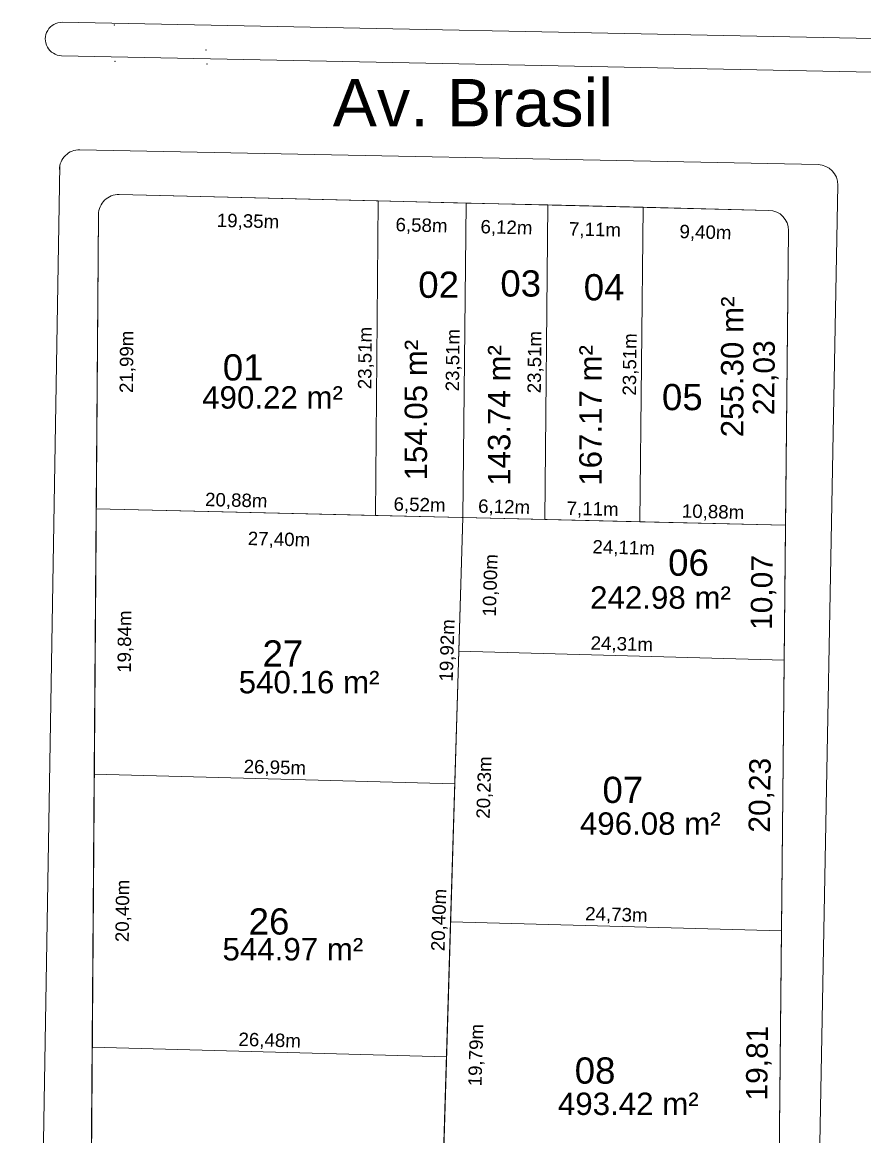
# Model space of a CAD drawing. Header units: metres. Extents: x 3808 to 8215, y 2374 to 6187.
# Drawn here: x 5024.4 to 5087.4, y 4896.1 to 4979.3 of the extents above; entities that cross this region are included whole.
import ezdxf
from ezdxf.enums import TextEntityAlignment as Align

# ---------------------------------------------------------------- set-up
doc = ezdxf.new("R2010")
doc.units = ezdxf.units.M
for name, color, linetype in [('Areas Lotes', 1, 'Continuous'), ('Calçada', 8, 'Continuous'), ('COTAS', 7, 'Continuous'), ('Lote', 7, 'Continuous'), ('Nome das Ruas', 7, 'Continuous'), ('Nº Lote', 7, 'Continuous'), ('quadras', 7, 'Continuous')]:
    doc.layers.add(name, color=color, linetype=linetype)
doc.layers.add('MEIO FIO', color=8, linetype='Continuous', lineweight=30)
doc.styles.add('Arial', font='arial.ttf')
doc.dimstyles.new('Copy(2) of ISO-25', dxfattribs={"dimtxt": 1, "dimasz": 2.5, "dimexe": 1.25, "dimexo": 0.625, "dimgap": 0.2, "dimtad": 1, "dimtoh": 1, "dimlfac": 1, "dimzin": 1, "dimtxsty": 'Arial', "dimblk": 'NONE', "dimcen": 0, "dimse1": 1, "dimse2": 1, "dimsd1": 1, "dimsd2": 1, "dimclrt": 256, "dimaunit": 1, "dimadec": 3, "dimazin": 0, "dimtfac": 1, "dimtmove": 0, "dimatfit": 3, "dimldrblk": 'NONE', "dimfxl": 1, "dimtolj": 1, "dimtzin": 0, "dimarcsym": 0})
doc.dimstyles.new('COTA 2', dxfattribs={"dimtxt": 1.9, "dimasz": 2.5, "dimexe": 1.25, "dimexo": 0.625, "dimtad": 1, "dimlfac": 1, "dimzin": 1, "dimtxsty": 'Arial', "dimcen": 2.5, "dimse1": 1, "dimse2": 1, "dimsd1": 1, "dimsd2": 1, "dimclrt": 7, "dimadec": 0, "dimazin": 0, "dimtfac": 1, "dimtmove": 0, "dimatfit": 3, "dimfxl": 1, "dimtolj": 1, "dimtzin": 0, "dimarcsym": 0})

# ---------------------------------------------------------------- blocks, each defined once
blk = doc.blocks.new('*D7334')
at = {"layer": 'Defpoints', "color": 0, "linetype": 'Continuous', "transparency": 16777216}
for p in [(5029.657, 4902.739), (5032.724, 4902.716), (5029.504, 4882.718)]:
    blk.add_point(p, dxfattribs=at)
at = {"layer": 'COTAS', "linetype": 'Continuous', "lineweight": 5, "transparency": 16777216, "insert": (5031.847, 4892.711), "char_height": 1, "attachment_point": 5, "rotation": 89.56329, "style": 'Arial'}
blk.add_mtext('\\A1;20,02m', dxfattribs=at)
blk = doc.blocks.new('_None')
blk = doc.blocks.new('*D7335')
at = {"layer": 'Defpoints', "color": 0, "linetype": 'Continuous', "transparency": 16777216}
for p in [(5029.813, 4923.142), (5032.879, 4923.119), (5029.657, 4902.739)]:
    blk.add_point(p, dxfattribs=at)
at = {"layer": 'COTAS', "linetype": 'Continuous', "lineweight": 5, "transparency": 16777216, "insert": (5032.001, 4912.923), "char_height": 1, "attachment_point": 5, "rotation": 89.56329, "style": 'Arial'}
blk.add_mtext('\\A1;20,40m', dxfattribs=at)
blk = doc.blocks.new('*D7336')
at = {"layer": 'Defpoints', "color": 0, "linetype": 'Continuous', "transparency": 16777216}
for p in [(5029.964, 4942.984), (5033.031, 4942.96), (5029.813, 4923.142)]:
    blk.add_point(p, dxfattribs=at)
at = {"layer": 'COTAS', "linetype": 'Continuous', "lineweight": 5, "transparency": 16777216, "insert": (5032.154, 4933.046), "char_height": 1, "attachment_point": 5, "rotation": 89.56329, "style": 'Arial'}
blk.add_mtext('\\A1;19,84m', dxfattribs=at)
blk = doc.blocks.new('*D7337')
at = {"layer": 'Defpoints', "color": 0, "linetype": 'Continuous', "transparency": 16777216}
for p in [(5030.131, 4964.969), (5033.198, 4964.946), (5029.964, 4942.984)]:
    blk.add_point(p, dxfattribs=at)
at = {"layer": 'COTAS', "linetype": 'Continuous', "lineweight": 5, "transparency": 16777216, "insert": (5032.313, 4953.959), "char_height": 1, "attachment_point": 5, "rotation": 89.56329, "style": 'Arial'}
blk.add_mtext('\\A1;21,99m', dxfattribs=at)
blk = doc.blocks.new('*D7338')
at = {"layer": 'Defpoints', "color": 0, "linetype": 'Continuous', "transparency": 16777216}
for p in [(5031.668, 4966.457), (5051.013, 4965.988), (5050.949, 4963.36)]:
    blk.add_point(p, dxfattribs=at)
at = {"layer": 'COTAS', "linetype": 'Continuous', "lineweight": 5, "transparency": 16777216, "insert": (5041.296, 4964.395), "char_height": 1, "attachment_point": 5, "rotation": 358.6109, "style": 'Arial'}
blk.add_mtext('\\A1;19,35m', dxfattribs=at)
blk = doc.blocks.new('*D7339')
at = {"layer": 'Defpoints', "color": 0, "linetype": 'Continuous', "transparency": 16777216}
for p in [(5051.013, 4965.988), (5057.594, 4965.828), (5057.531, 4963.2)]:
    blk.add_point(p, dxfattribs=at)
at = {"layer": 'COTAS', "linetype": 'Continuous', "lineweight": 5, "transparency": 16777216, "insert": (5054.259, 4964.081), "char_height": 1, "attachment_point": 5, "rotation": 358.6109, "style": 'Arial'}
blk.add_mtext('\\A1;6,58m', dxfattribs=at)
blk = doc.blocks.new('*D7340')
at = {"layer": 'Defpoints', "color": 0, "linetype": 'Continuous', "transparency": 16777216}
for p in [(5057.594, 4965.828), (5063.708, 4965.68), (5063.644, 4963.052)]:
    blk.add_point(p, dxfattribs=at)
at = {"layer": 'COTAS', "linetype": 'Continuous', "lineweight": 5, "transparency": 16777216, "insert": (5060.607, 4963.927), "char_height": 1, "attachment_point": 5, "rotation": 358.6109, "style": 'Arial'}
blk.add_mtext('\\A1;6,12m', dxfattribs=at)
blk = doc.blocks.new('*D7341')
at = {"layer": 'Defpoints', "color": 0, "linetype": 'Continuous', "transparency": 16777216}
for p in [(5063.708, 4965.68), (5070.818, 4965.508), (5070.755, 4962.879)]:
    blk.add_point(p, dxfattribs=at)
at = {"layer": 'COTAS', "linetype": 'Continuous', "lineweight": 5, "transparency": 16777216, "insert": (5067.219, 4963.766), "char_height": 1, "attachment_point": 5, "rotation": 358.6109, "style": 'Arial'}
blk.add_mtext('\\A1;7,11m', dxfattribs=at)
blk = doc.blocks.new('*D7342')
at = {"layer": 'Defpoints', "color": 0, "linetype": 'Continuous', "transparency": 16777216}
for p in [(5070.818, 4965.508), (5080.219, 4965.28), (5080.155, 4962.651)]:
    blk.add_point(p, dxfattribs=at)
at = {"layer": 'COTAS', "linetype": 'Continuous', "lineweight": 5, "transparency": 16777216, "insert": (5075.474, 4963.566), "char_height": 1, "attachment_point": 5, "rotation": 358.6109, "style": 'Arial'}
blk.add_mtext('\\A1;9,40m', dxfattribs=at)
blk = doc.blocks.new('*D7343')
at = {"layer": 'Defpoints', "color": 0, "linetype": 'Continuous', "transparency": 16777216}
for p in [(5070.818, 4965.508), (5070.818, 4965.508), (5070.58, 4942.003)]:
    blk.add_point(p, dxfattribs=at)
at = {"layer": 'COTAS', "linetype": 'Continuous', "lineweight": 5, "transparency": 16777216, "insert": (5069.898, 4953.764), "char_height": 1, "attachment_point": 5, "rotation": 89.41954, "style": 'Arial'}
blk.add_mtext('\\A1;23,51m', dxfattribs=at)
blk = doc.blocks.new('*D7344')
at = {"layer": 'Defpoints', "color": 0, "linetype": 'Continuous', "transparency": 16777216}
for p in [(5063.708, 4965.68), (5063.708, 4965.68), (5063.47, 4942.175)]:
    blk.add_point(p, dxfattribs=at)
at = {"layer": 'COTAS', "linetype": 'Continuous', "lineweight": 5, "transparency": 16777216, "insert": (5062.788, 4953.936), "char_height": 1, "attachment_point": 5, "rotation": 89.41954, "style": 'Arial'}
blk.add_mtext('\\A1;23,51m', dxfattribs=at)
blk = doc.blocks.new('*D7345')
at = {"layer": 'Defpoints', "color": 0, "linetype": 'Continuous', "transparency": 16777216}
for p in [(5057.594, 4965.828), (5057.594, 4965.828), (5057.356, 4942.322)]:
    blk.add_point(p, dxfattribs=at)
at = {"layer": 'COTAS', "linetype": 'Continuous', "lineweight": 5, "transparency": 16777216, "insert": (5056.675, 4954.084), "char_height": 1, "attachment_point": 5, "rotation": 89.41954, "style": 'Arial'}
blk.add_mtext('\\A1;23,51m', dxfattribs=at)
blk = doc.blocks.new('*D7346')
at = {"layer": 'Defpoints', "color": 0, "linetype": 'Continuous', "transparency": 16777216}
for p in [(5051.013, 4965.988), (5051.013, 4965.988), (5050.834, 4942.48)]:
    blk.add_point(p, dxfattribs=at)
at = {"layer": 'COTAS', "linetype": 'Continuous', "lineweight": 5, "transparency": 16777216, "insert": (5050.122, 4954.24), "char_height": 1, "attachment_point": 5, "rotation": 89.56329, "style": 'Arial'}
blk.add_mtext('\\A1;23,51m', dxfattribs=at)
blk = doc.blocks.new('*D7347')
at = {"layer": 'Defpoints', "color": 0, "linetype": 'Continuous', "transparency": 16777216}
for p in [(5029.964, 4942.984), (5050.834, 4942.48), (5050.834, 4942.48)]:
    blk.add_point(p, dxfattribs=at)
at = {"layer": 'COTAS', "linetype": 'Continuous', "lineweight": 5, "transparency": 16777216, "insert": (5040.418, 4943.533), "char_height": 1, "attachment_point": 5, "rotation": 358.61691, "style": 'Arial'}
blk.add_mtext('\\A1;20,88m', dxfattribs=at)
blk = doc.blocks.new('*D7348')
at = {"layer": 'Defpoints', "color": 0, "linetype": 'Continuous', "transparency": 16777216}
for p in [(5050.834, 4942.48), (5057.354, 4942.323), (5057.358, 4942.48)]:
    blk.add_point(p, dxfattribs=at)
at = {"layer": 'COTAS', "linetype": 'Continuous', "lineweight": 5, "transparency": 16777216, "insert": (5054.113, 4943.202), "char_height": 1, "attachment_point": 5, "rotation": 358.61691, "style": 'Arial'}
blk.add_mtext('\\A1;6,52m', dxfattribs=at)
blk = doc.blocks.new('*D7349')
at = {"layer": 'Defpoints', "color": 0, "linetype": 'Continuous', "transparency": 16777216}
for p in [(5057.358, 4942.48), (5063.47, 4942.175), (5063.47, 4942.175)]:
    blk.add_point(p, dxfattribs=at)
at = {"layer": 'COTAS', "linetype": 'Continuous', "lineweight": 5, "transparency": 16777216, "insert": (5060.431, 4943.049), "char_height": 1, "attachment_point": 5, "rotation": 358.61691, "style": 'Arial'}
blk.add_mtext('\\A1;6,12m', dxfattribs=at)
blk = doc.blocks.new('*D7350')
at = {"layer": 'Defpoints', "color": 0, "linetype": 'Continuous', "transparency": 16777216}
for p in [(5063.47, 4942.175), (5070.58, 4942.003), (5070.58, 4942.003)]:
    blk.add_point(p, dxfattribs=at)
at = {"layer": 'COTAS', "linetype": 'Continuous', "lineweight": 5, "transparency": 16777216, "insert": (5067.044, 4942.89), "char_height": 1, "attachment_point": 5, "rotation": 358.61691, "style": 'Arial'}
blk.add_mtext('\\A1;7,11m', dxfattribs=at)
blk = doc.blocks.new('*D7351')
at = {"layer": 'Defpoints', "color": 0, "linetype": 'Continuous', "transparency": 16777216}
for p in [(5070.58, 4942.003), (5081.46, 4941.741), (5081.46, 4941.741)]:
    blk.add_point(p, dxfattribs=at)
at = {"layer": 'COTAS', "linetype": 'Continuous', "lineweight": 5, "transparency": 16777216, "insert": (5076.039, 4942.673), "char_height": 1, "attachment_point": 5, "rotation": 358.61691, "style": 'Arial'}
blk.add_mtext('\\A1;10,88m', dxfattribs=at)
blk = doc.blocks.new('*D7352')
at = {"layer": 'Defpoints', "color": 0, "linetype": 'Continuous', "transparency": 16777216}
for p in [(5057.356, 4942.322), (5056.75, 4922.415), (5056.75, 4922.415)]:
    blk.add_point(p, dxfattribs=at)
at = {"layer": 'COTAS', "linetype": 'Continuous', "lineweight": 5, "transparency": 16777216, "insert": (5056.253, 4932.393), "char_height": 1, "attachment_point": 5, "rotation": 88.25555, "style": 'Arial'}
blk.add_mtext('\\A1;19,92m', dxfattribs=at)
blk = doc.blocks.new('*D7353')
at = {"layer": 'Defpoints', "color": 0, "linetype": 'Continuous', "transparency": 16777216}
for p in [(5056.75, 4922.415), (5056.129, 4902.024), (5056.129, 4902.024)]:
    blk.add_point(p, dxfattribs=at)
at = {"layer": 'COTAS', "linetype": 'Continuous', "lineweight": 5, "transparency": 16777216, "insert": (5055.639, 4912.244), "char_height": 1, "attachment_point": 5, "rotation": 88.25555, "style": 'Arial'}
blk.add_mtext('\\A1;20,40m', dxfattribs=at)
blk = doc.blocks.new('*D7354')
at = {"layer": 'Defpoints', "color": 0, "linetype": 'Continuous', "transparency": 16777216}
for p in [(5029.813, 4923.142), (5029.813, 4923.142), (5056.75, 4922.415)]:
    blk.add_point(p, dxfattribs=at)
at = {"layer": 'COTAS', "linetype": 'Continuous', "lineweight": 5, "transparency": 16777216, "insert": (5043.303, 4923.579), "char_height": 1, "attachment_point": 5, "rotation": 358.4536, "style": 'Arial'}
blk.add_mtext('\\A1;26,95m', dxfattribs=at)
blk = doc.blocks.new('*D7355')
at = {"layer": 'Defpoints', "color": 0, "linetype": 'Continuous', "transparency": 16777216}
for p in [(5057.052, 4932.326), (5057.052, 4932.326), (5081.358, 4931.67)]:
    blk.add_point(p, dxfattribs=at)
at = {"layer": 'COTAS', "linetype": 'Continuous', "lineweight": 5, "transparency": 16777216, "insert": (5069.226, 4932.799), "char_height": 1, "attachment_point": 5, "rotation": 358.4536, "style": 'Arial'}
blk.add_mtext('\\A1;24,31m', dxfattribs=at)
blk = doc.blocks.new('*D7356')
at = {"layer": 'Defpoints', "color": 0, "linetype": 'Continuous', "transparency": 16777216}
for p in [(5056.436, 4912.103), (5056.436, 4912.103), (5081.153, 4911.436)]:
    blk.add_point(p, dxfattribs=at)
at = {"layer": 'COTAS', "linetype": 'Continuous', "lineweight": 5, "transparency": 16777216, "insert": (5068.816, 4912.571), "char_height": 1, "attachment_point": 5, "rotation": 358.4536, "style": 'Arial'}
blk.add_mtext('\\A1;24,73m', dxfattribs=at)
blk = doc.blocks.new('*D7357')
at = {"layer": 'Defpoints', "color": 0, "linetype": 'Continuous', "transparency": 16777216}
for p in [(5029.657, 4902.739), (5056.129, 4902.024), (5056.129, 4902.024)]:
    blk.add_point(p, dxfattribs=at)
at = {"layer": 'COTAS', "linetype": 'Continuous', "lineweight": 5, "transparency": 16777216, "insert": (5042.915, 4903.182), "char_height": 1, "attachment_point": 5, "rotation": 358.4536, "style": 'Arial'}
blk.add_mtext('\\A1;26,48m', dxfattribs=at)
blk = doc.blocks.new('*D7380')
at = {"layer": 'Defpoints', "color": 0, "linetype": 'Continuous', "transparency": 16777216}
for p in [(5056.129, 4902.024), (5056.129, 4902.024), (5055.524, 4882.173)]:
    blk.add_point(p, dxfattribs=at)
at = {"layer": 'COTAS', "linetype": 'Continuous', "lineweight": 5, "transparency": 16777216, "insert": (5055.026, 4892.123), "char_height": 1, "attachment_point": 5, "rotation": 88.25555, "style": 'Arial'}
blk.add_mtext('\\A1;19,86m', dxfattribs=at)
blk = doc.blocks.new('*D7385')
at = {"layer": 'Defpoints', "color": 0, "linetype": 'Continuous', "transparency": 16777216}
for p in [(5056.436, 4912.103), (5059.508, 4912.01), (5055.834, 4892.326)]:
    blk.add_point(p, dxfattribs=at)
at = {"layer": 'COTAS', "linetype": 'Continuous', "lineweight": 5, "transparency": 16777216, "insert": (5058.406, 4902.145), "char_height": 1, "attachment_point": 5, "rotation": 88.25555, "style": 'Arial'}
blk.add_mtext('\\A1;19,79m', dxfattribs=at)
blk = doc.blocks.new('*D7386')
at = {"layer": 'Defpoints', "color": 0, "linetype": 'Continuous', "transparency": 16777216}
for p in [(5057.052, 4932.326), (5060.124, 4932.232), (5056.436, 4912.103)]:
    blk.add_point(p, dxfattribs=at)
at = {"layer": 'COTAS', "linetype": 'Continuous', "lineweight": 5, "transparency": 16777216, "insert": (5059.015, 4922.146), "char_height": 1, "attachment_point": 5, "rotation": 88.25555, "style": 'Arial'}
blk.add_mtext('\\A1;20,23m', dxfattribs=at)
blk = doc.blocks.new('*D7387')
at = {"layer": 'Defpoints', "color": 0, "linetype": 'Continuous', "transparency": 16777216}
for p in [(5057.356, 4942.322), (5060.428, 4942.229), (5057.052, 4932.326)]:
    blk.add_point(p, dxfattribs=at)
at = {"layer": 'COTAS', "linetype": 'Continuous', "lineweight": 5, "transparency": 16777216, "insert": (5059.475, 4937.255), "char_height": 1, "attachment_point": 5, "rotation": 88.25555, "style": 'Arial'}
blk.add_mtext('\\A1;10,00m', dxfattribs=at)
blk = doc.blocks.new('*D7388')
at = {"layer": 'Defpoints', "color": 0, "linetype": 'Continuous', "transparency": 16777216}
for p in [(5029.964, 4942.984), (5057.356, 4942.322), (5057.288, 4939.487)]:
    blk.add_point(p, dxfattribs=at)
at = {"layer": 'COTAS', "linetype": 'Continuous', "lineweight": 5, "transparency": 16777216, "insert": (5043.611, 4940.619), "char_height": 1, "attachment_point": 5, "rotation": 358.61691, "style": 'Arial'}
blk.add_mtext('\\A1;27,40m', dxfattribs=at)
blk = doc.blocks.new('*D7389')
at = {"layer": 'Defpoints', "color": 0, "linetype": 'Continuous', "transparency": 16777216}
for p in [(5057.356, 4942.322), (5081.46, 4941.741), (5081.391, 4938.902)]:
    blk.add_point(p, dxfattribs=at)
at = {"layer": 'COTAS', "linetype": 'Continuous', "lineweight": 5, "transparency": 16777216, "insert": (5069.359, 4939.993), "char_height": 1, "attachment_point": 5, "rotation": 358.61691, "style": 'Arial'}
blk.add_mtext('\\A1;24,11m', dxfattribs=at)
blk = doc.blocks.new('*D7827')
at = {"layer": 'Defpoints', "color": 0, "linetype": 'Continuous', "transparency": 16777216}
for p in [(5081.683, 4963.765), (5081.46, 4941.741), (5081.46, 4941.741)]:
    blk.add_point(p, dxfattribs=at)
at = {"layer": 'Calçada', "color": 7, "linetype": 'Continuous', "lineweight": 5, "transparency": 16777216, "insert": (5079.985, 4952.769), "char_height": 1.6, "attachment_point": 5, "rotation": 89.41954, "style": 'Arial'}
blk.add_mtext('\\A1;22,03', dxfattribs=at)
blk = doc.blocks.new('*D7828')
at = {"layer": 'Defpoints', "color": 0, "linetype": 'Continuous', "transparency": 16777216}
for p in [(5081.46, 4941.741), (5081.358, 4931.67), (5081.358, 4931.67)]:
    blk.add_point(p, dxfattribs=at)
at = {"layer": 'Calçada', "color": 7, "linetype": 'Continuous', "lineweight": 5, "transparency": 16777216, "insert": (5079.822, 4936.721), "char_height": 1.6, "attachment_point": 5, "rotation": 89.41954, "style": 'Arial'}
blk.add_mtext('\\A1;10,07', dxfattribs=at)
blk = doc.blocks.new('*D7829')
at = {"layer": 'Defpoints', "color": 0, "linetype": 'Continuous', "transparency": 16777216}
for p in [(5081.358, 4931.67), (5081.153, 4911.436), (5081.153, 4911.436)]:
    blk.add_point(p, dxfattribs=at)
at = {"layer": 'Calçada', "color": 7, "linetype": 'Continuous', "lineweight": 5, "transparency": 16777216, "insert": (5079.669, 4921.569), "char_height": 1.6, "attachment_point": 5, "rotation": 89.41954, "style": 'Arial'}
blk.add_mtext('\\A1;20,23', dxfattribs=at)
blk = doc.blocks.new('*D7830')
at = {"layer": 'Defpoints', "color": 0, "linetype": 'Continuous', "transparency": 16777216}
for p in [(5081.153, 4911.436), (5080.952, 4891.632), (5080.952, 4891.632)]:
    blk.add_point(p, dxfattribs=at)
at = {"layer": 'Calçada', "color": 7, "linetype": 'Continuous', "lineweight": 5, "transparency": 16777216, "insert": (5079.466, 4901.55), "char_height": 1.6, "attachment_point": 5, "rotation": 89.41954, "style": 'Arial'}
blk.add_mtext('\\A1;19,81', dxfattribs=at)

msp = doc.modelspace()

# ---------------------------------------------------------------- linework, layer by layer
at = {"layer": 'Calçada', "linetype": 'Continuous', "lineweight": 5}
for p, q in [((5027.425, 4979.333), (5213.376, 4975.593)), ((5027.374, 4976.833), (5213.326, 4973.093)), ((5028.733, 4969.805), (5083.892, 4968.695)), ((5027.238, 4968.627), (5024.434, 4799.766)), ((5082.186, 4798.776), (5085.362, 4967.167))]:
    msp.add_line(p, q, dxfattribs=at)
for centre, radius, start, end in [((5027.4, 4978.083), 1.25, 88.84767, 268.84767), ((5028.703, 4968.305), 1.5, 88.84767, 179.05876), ((5083.862, 4967.195), 1.5, 358.91946, 88.84767)]:
    msp.add_arc(centre, radius, start, end, dxfattribs=at)
at = {"layer": 'Lote', "lineweight": 5}
for p, q in [((5050.834, 4942.48), (5051.013, 4965.988)), ((5057.594, 4965.828), (5057.356, 4942.322)), ((5063.708, 4965.68), (5063.47, 4942.175)), ((5070.818, 4965.508), (5070.58, 4942.003)), ((5029.964, 4942.984), (5081.46, 4941.741)), ((5055.631, 4885.667), (5057.356, 4942.322)), ((5057.052, 4932.326), (5081.358, 4931.67)), ((5029.813, 4923.142), (5056.75, 4922.415)), ((5056.436, 4912.103), (5081.153, 4911.436)), ((5029.657, 4902.739), (5056.129, 4902.024))]:
    msp.add_line(p, q, dxfattribs=at)
at = {"layer": 'Lote', "linetype": 'Continuous', "lineweight": 5, "flags": 128}
for points in [[(5051.013, 4965.988), (5031.668, 4966.457, 0.419091), (5030.131, 4964.969), (5029.964, 4942.984), (5050.834, 4942.48)], [(5070.58, 4942.003), (5081.46, 4941.741), (5081.683, 4963.765, 0.410086), (5080.219, 4965.28), (5070.818, 4965.508)]]:
    msp.add_lwpolyline(points, format="xyb", close=True, dxfattribs=at)
for points in [[(5050.834, 4942.48), (5057.356, 4942.322), (5057.594, 4965.828), (5051.013, 4965.988)], [(5057.356, 4942.322), (5063.47, 4942.175), (5063.708, 4965.68), (5057.594, 4965.828)], [(5070.818, 4965.508), (5063.708, 4965.68), (5063.47, 4942.175), (5070.58, 4942.003)], [(5056.75, 4922.415), (5057.356, 4942.322), (5029.964, 4942.984), (5029.813, 4923.142)], [(5057.356, 4942.322), (5057.052, 4932.326), (5081.358, 4931.67), (5081.46, 4941.741)], [(5081.153, 4911.436), (5081.358, 4931.67), (5057.052, 4932.326), (5056.436, 4912.103)], [(5056.75, 4922.415), (5029.813, 4923.142), (5029.657, 4902.739), (5056.129, 4902.024)], [(5080.952, 4891.632), (5081.153, 4911.436), (5056.436, 4912.103), (5055.834, 4892.326)]]:
    msp.add_lwpolyline(points, close=True, dxfattribs=at)
msp.add_lwpolyline([(5055.631, 4885.667), (5056.129, 4902.024), (5029.657, 4902.739), (5029.504, 4882.718), (5052.03, 4882.246)], dxfattribs=at)
at = {"layer": 'MEIO FIO', "lineweight": 5}
for p in [(5031.317, 4979.126), (5038.162, 4977.266), (5031.351, 4976.424), (5038.239, 4976.223)]:
    msp.add_point(p, dxfattribs=at)
at = {"layer": 'quadras', "linetype": 'Continuous', "lineweight": 5}
for p, q in [((5031.668, 4966.457), (5080.219, 4965.28)), ((5030.131, 4964.969), (5028.891, 4802.18)), ((5080.049, 4802.511), (5081.683, 4963.765))]:
    msp.add_line(p, q, dxfattribs=at)
at = {"layer": 'quadras', "linetype": 'Continuous', "lineweight": 5, "flags": 128}
msp.add_lwpolyline([(5081.683, 4963.765, 0.410086), (5080.219, 4965.28), (5031.668, 4966.457, 0.419091), (5030.131, 4964.969), (5028.891, 4802.18, 0.418632), (5030.402, 4800.668), (5078.56, 4801.027, 0.409077), (5080.049, 4802.511)], format="xyb", close=True, dxfattribs=at)
at = {"layer": 'quadras', "linetype": 'Continuous', "lineweight": 5}
for centre, start, end in [((5031.631, 4964.958), 88.6109, 179.56329), ((5080.183, 4963.78), 359.41954, 88.6109)]:
    msp.add_arc(centre, 1.5, start, end, dxfattribs=at)

# ---------------------------------------------------------------- texts
at = {"layer": 'Areas Lotes', "linetype": 'Continuous', "lineweight": 5, "style": 'Arial'}
for s, p in [('255.30 m²', (5078.309, 4948.32)), ('154.05 m²', (5054.675, 4945.09)), ('143.74 m²', (5060.893, 4944.692)), ('167.17 m²', (5067.717, 4944.695))]:
    msp.add_text(s, height=1.6726, rotation=90, dxfattribs=at).set_placement(p)
for s, p in [('490.22 m²', (5037.872, 4950.464)), ('242.98 m²', (5066.855, 4935.506)), ('540.16 m²', (5040.599, 4929.186)), ('496.08 m²', (5066.093, 4918.616)), ('544.97 m²', (5039.39, 4909.225)), ('493.42 m²', (5064.449, 4897.675))]:
    msp.add_text(s, height=1.6726, dxfattribs=at).set_placement(p)
at = {"layer": 'Nome das Ruas', "lineweight": 5, "style": 'Arial'}
msp.add_text('Av. Brasil', height=3.55, dxfattribs=at).set_placement((5047.624, 4971.549, 165.916))
at = {"layer": 'Nº Lote', "linetype": 'Continuous', "lineweight": 5, "style": 'Arial'}
for s, p in [('02', (5055.541, 4958.742)), ('03', (5061.672, 4958.836)), ('04', (5067.898, 4958.553)), ('01', (5040.932, 4952.565)), ('05', (5073.745, 4950.346)), ('06', (5074.206, 4937.972)), ('27', (5043.905, 4931.183)), ('07', (5069.301, 4920.991)), ('26', (5042.868, 4911.158)), ('08', (5067.226, 4900.016))]:
    msp.add_text(s, height=1.96, dxfattribs=at).set_placement(p, align=Align.CENTER)

# ---------------------------------------------------------------- dimensions: what is measured, and where the dimension line sits
at = {"layer": 'Calçada', "linetype": 'Continuous', "lineweight": 5}
dim = msp.add_aligned_dim(p1=(5081.683, 4963.765), p2=(5081.46, 4941.741), distance=0, dimstyle='COTA 2', override={"dimtxt": 1.6}, dxfattribs=at)
dim.commit()
dim.dimension.update_dxf_attribs({"geometry": '*D7827', "text_midpoint": (5079.985, 4952.769)})
for base, p1, p2, picture, middle in [((5081.358, 4931.67), (5081.46, 4941.741), (5081.358, 4931.67), '*D7828', (5079.822, 4936.721)), ((5081.1525, 4911.4362), (5081.3575, 4931.6699), (5081.1525, 4911.4362), '*D7829', (5079.6686, 4921.5691)), ((5080.952, 4891.632), (5081.153, 4911.436), (5080.952, 4891.632), '*D7830', (5079.466, 4901.55))]:
    dim = msp.add_linear_dim(base=base, p1=p1, p2=p2, angle=89.41954, dimstyle='COTA 2', override={"dimtxt": 1.6, "dimtmove": 1}, dxfattribs=at)
    dim.commit()
    dim.dimension.update_dxf_attribs({"geometry": picture, "text_midpoint": middle})
at = {"layer": 'COTAS', "linetype": 'Continuous', "lineweight": 5}
for p1, p2, distance, picture, middle in [((5031.668, 4966.457), (5051.013, 4965.988), -2.629, '*D7338', (5041.296, 4964.395)), ((5050.834, 4942.48), (5051.013, 4965.988), 0, '*D7346', (5050.122, 4954.24)), ((5057.356, 4942.322), (5057.594, 4965.828), 0, '*D7345', (5056.675, 4954.084)), ((5063.47, 4942.175), (5063.708, 4965.68), 0, '*D7344', (5062.788, 4953.936)), ((5070.58, 4942.003), (5070.818, 4965.508), 0, '*D7343', (5069.898, 4953.764)), ((5029.964, 4942.984), (5050.834, 4942.48), 0, '*D7347', (5040.418, 4943.533)), ((5029.964, 4942.984), (5057.356, 4942.322), -2.836, '*D7388', (5043.611, 4940.619)), ((5057.356, 4942.322), (5056.75, 4922.415), 0, '*D7352', (5056.253, 4932.393)), ((5057.356, 4942.322), (5081.46, 4941.741), -2.84, '*D7389', (5069.359, 4939.993)), ((5081.358, 4931.67), (5057.052, 4932.326), 0, '*D7355', (5069.226, 4932.799)), ((5056.75, 4922.415), (5029.813, 4923.142), 0, '*D7354', (5043.303, 4923.579)), ((5056.75, 4922.415), (5056.129, 4902.024), 0, '*D7353', (5055.639, 4912.244)), ((5081.153, 4911.436), (5056.436, 4912.103), 0, '*D7356', (5068.816, 4912.571)), ((5029.657, 4902.739), (5056.129, 4902.024), 0, '*D7357', (5042.915, 4903.182))]:
    dim = msp.add_aligned_dim(p1=p1, p2=p2, distance=distance, dimstyle='Copy(2) of ISO-25', override={"dimpost": 'm'}, dxfattribs=at)
    dim.commit()
    dim.dimension.update_dxf_attribs({"geometry": picture, "text_midpoint": middle})
for base, p1, p2, angle, picture, middle in [((5057.531, 4963.2), (5051.013, 4965.988), (5057.594, 4965.828), 178.6109, '*D7339', (5054.259, 4964.081)), ((5063.644, 4963.052), (5057.594, 4965.828), (5063.708, 4965.68), 178.6109, '*D7340', (5060.607, 4963.927)), ((5070.755, 4962.879), (5063.708, 4965.68), (5070.818, 4965.508), 178.6109, '*D7341', (5067.219, 4963.766)), ((5080.155, 4962.651), (5070.818, 4965.508), (5080.219, 4965.28), 178.6109, '*D7342', (5075.474, 4963.566)), ((5033.198, 4964.946), (5029.964, 4942.984), (5030.131, 4964.969), 269.56329, '*D7337', (5032.313, 4953.959)), ((5057.354, 4942.323), (5050.834, 4942.48), (5057.358, 4942.48), 178.61691, '*D7348', (5054.113, 4943.202)), ((5063.47, 4942.175), (5057.358, 4942.48), (5063.47, 4942.175), 178.61691, '*D7349', (5060.431, 4943.049)), ((5033.031, 4942.96), (5029.813, 4923.142), (5029.964, 4942.984), 269.56329, '*D7336', (5032.154, 4933.046)), ((5070.58, 4942.003), (5063.47, 4942.175), (5070.58, 4942.003), 178.61691, '*D7350', (5067.044, 4942.89)), ((5081.46, 4941.741), (5070.58, 4942.003), (5081.46, 4941.741), 178.61691, '*D7351', (5076.039, 4942.673)), ((5060.428, 4942.229), (5057.052, 4932.326), (5057.356, 4942.322), 268.25555, '*D7387', (5059.475, 4937.255)), ((5060.124, 4932.232), (5056.436, 4912.103), (5057.052, 4932.326), 268.25555, '*D7386', (5059.015, 4922.146)), ((5032.879, 4923.119), (5029.657, 4902.739), (5029.813, 4923.142), 269.56329, '*D7335', (5032.001, 4912.923)), ((5059.508, 4912.01), (5055.834, 4892.326), (5056.436, 4912.103), 268.25555, '*D7385', (5058.406, 4902.145)), ((5032.724, 4902.716), (5029.504, 4882.718), (5029.657, 4902.739), 269.56329, '*D7334', (5031.847, 4892.711)), ((5056.129, 4902.024), (5055.524, 4882.173), (5056.129, 4902.024), 268.25555, '*D7380', (5055.026, 4892.123))]:
    dim = msp.add_linear_dim(base=base, p1=p1, p2=p2, angle=angle, dimstyle='Copy(2) of ISO-25', override={"dimpost": 'm', "dimtmove": 1}, dxfattribs=at)
    dim.commit()
    dim.dimension.update_dxf_attribs({"geometry": picture, "text_midpoint": middle})

doc.saveas('drawing.dxf')
